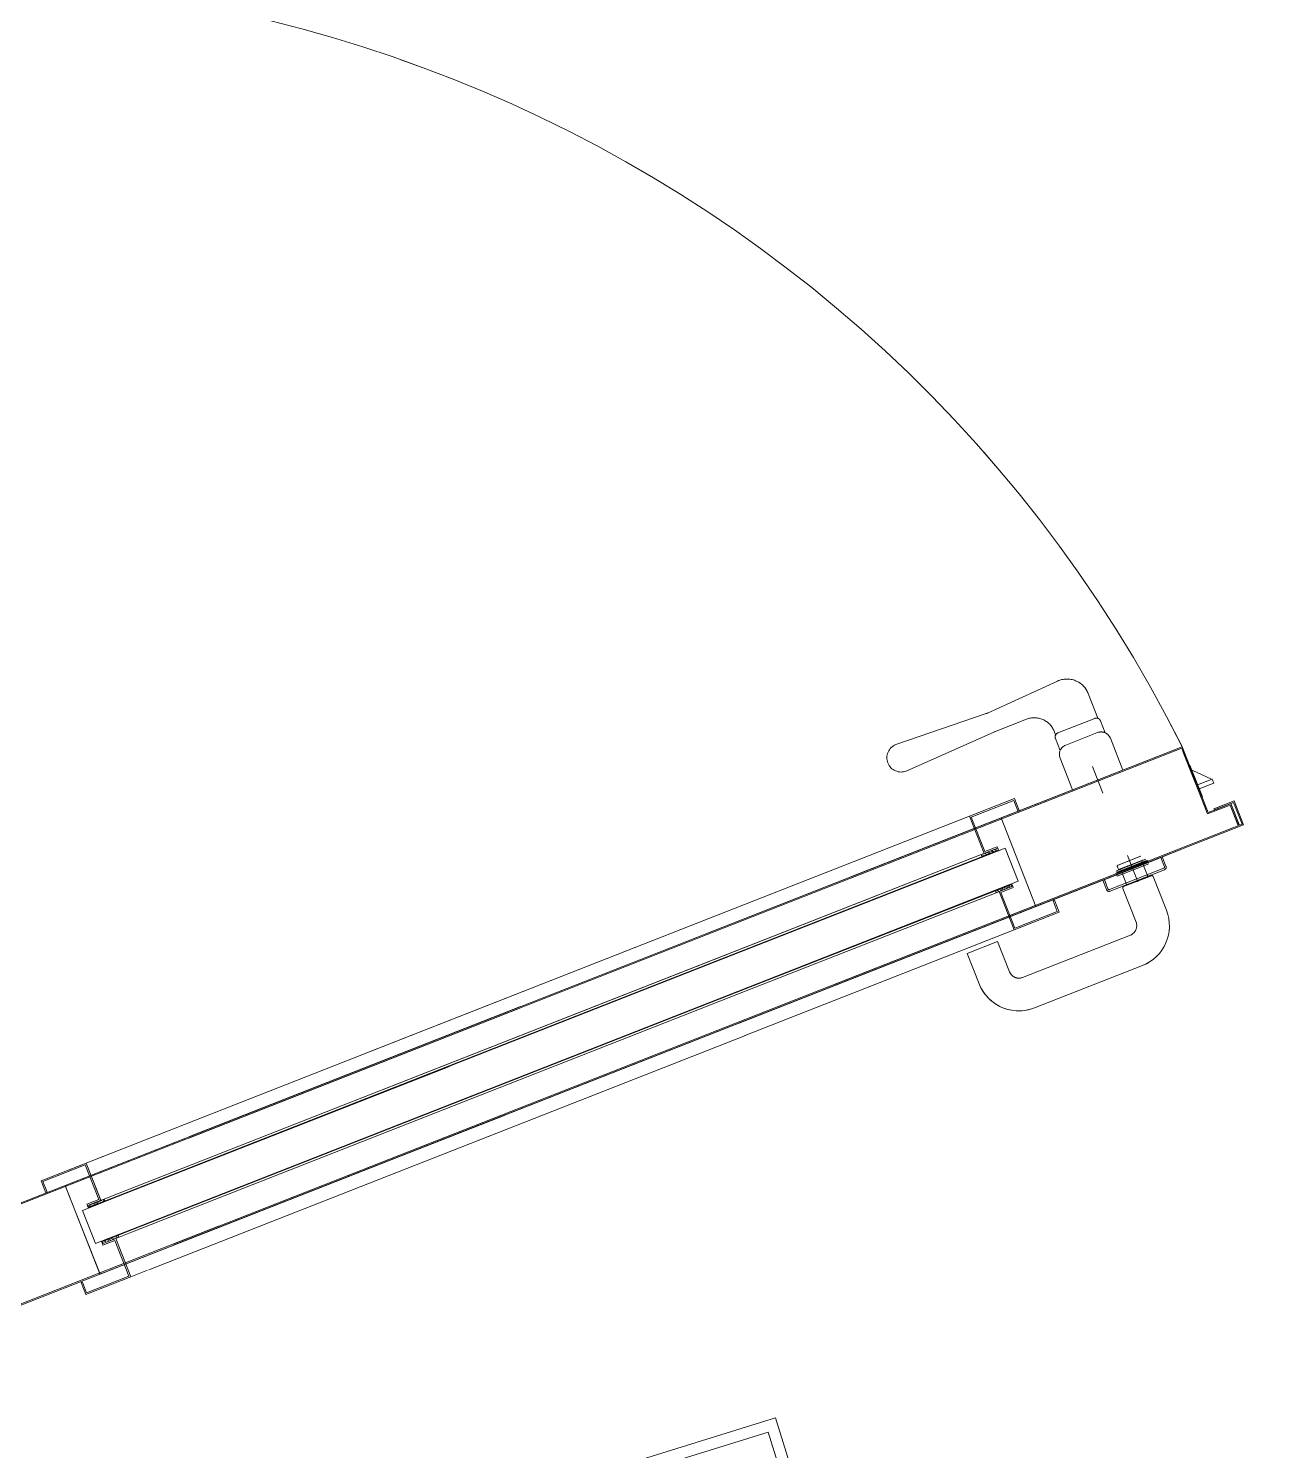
# Model space of a CAD drawing. Header units: centimetres. Extents: x 139057 to 200038, y 34824 to 80516.
# Drawn here: x 172168.9 to 172257.3, y 58981.2 to 59081.2 of the extents above; entities that cross this region are included whole.
import ezdxf

# ---------------------------------------------------------------- set-up
doc = ezdxf.new("R2010")
doc.units = ezdxf.units.CM
doc.header["$LTSCALE"] = 100
doc.linetypes.add('HIDDEN', pattern=[0.5, 0.25, -0.25])
doc.layers.get('0').update_dxf_attribs({"lineweight": 0})
doc.layers.add('437_RIVESTIMENTI_001-AM_0', color=13, linetype='Continuous', lineweight=0)
doc.layers.add('441_SERRAMENTI_001-AM_0', color=1, linetype='Continuous', lineweight=0)

# ---------------------------------------------------------------- blocks, each defined once
blk = doc.blocks.new('MSG09.2af.EH')
at = {"linetype": 'HIDDEN', "ltscale": 10}
h = blk.add_hatch(dxfattribs=at)
h.set_pattern_fill('ANSI33', color=256, scale=15, angle=180, style=0)
h.set_pattern_definition([(225, (5384.5665, 1200.474), (2.6516504, -2.6516504), []), (225, (5381.915, 1200.474), (2.6516504, -2.6516504), [1.875, -0.9375])])
h.paths.add_polyline_path([(16.41, -181.93), (17.91, -181.93), (17.91, -194.43), (16.41, -194.43)])
h = blk.add_hatch(dxfattribs=at)
h.set_pattern_fill('ANSI33', color=256, scale=15, angle=180, style=0)
h.set_pattern_definition([(315, (-5322.939, 1200.474), (-2.6516504, -2.6516504), []), (315, (-5320.2875, 1200.474), (-2.6516504, -2.6516504), [1.875, -0.9375])])
h.paths.add_polyline_path([(45.21, -194.43), (43.71, -194.43), (43.71, -181.93), (45.21, -181.93)])
h = blk.add_hatch(dxfattribs=at)
h.set_pattern_fill('ANSI33', color=256, scale=15, style=0)
h.set_pattern_definition([(135, (5384.5665, -2252.0012), (2.6516504, 2.6516504), []), (135, (5381.915, -2252.0012), (2.6516504, 2.6516504), [1.875, -0.9375])])
h.paths.add_polyline_path([(16.41, -869.6), (17.91, -869.6), (17.91, -857.1), (16.41, -857.1)])
h = blk.add_hatch(dxfattribs=at)
h.set_pattern_fill('ANSI33', color=256, scale=15, style=0)
h.set_pattern_definition([(45, (-5322.939, -2252.0012), (-2.6516504, 2.6516504), []), (45, (-5320.2875, -2252.0012), (-2.6516504, 2.6516504), [1.875, -0.9375])])
h.paths.add_polyline_path([(45.21, -857.1), (43.71, -857.1), (43.71, -869.6), (45.21, -869.6)])
for p, q in [((-2.84, -61.56), (-2.84, -262.76)), ((-2.04, -62.36), (-2.04, -262.38)), ((63.36, -1015.68), (63.36, -118.11)), ((64.16, -1016.48), (64.16, -117.57)), ((-12.54, -157.93), (-12.54, -191.93)), ((-3.54, -157.93), (-12.54, -157.93)), ((-11.54, -158.93), (-11.54, -190.93)), ((-3.54, -158.93), (-11.54, -158.93)), ((-3.54, -157.93), (-3.54, -158.93)), ((64.36, -157.93), (64.36, -158.93)), ((64.36, -157.93), (73.36, -157.93)), ((64.36, -158.93), (72.36, -158.93)), ((72.36, -158.93), (72.36, -190.93)), ((73.36, -157.93), (73.36, -191.93)), ((-2.84, -172.56), (-2.84, -204.62)), ((63.36, -172.56), (-2.84, -172.56)), ((-2.54, -172.56), (64.16, -172.56)), ((18.31, -177.56), (43.31, -177.56)), ((18.31, -177.56), (18.31, -204.62)), ((43.31, -177.56), (43.31, -204.62)), ((64.16, -172.56), (64.16, -655.36)), ((73.36, -655.36), (73.36, -174.62)), ((15.36, -181.93), (15.36, -190.93)), ((16.36, -181.93), (15.36, -181.93)), ((16.36, -181.93), (16.36, -191.93)), ((17.91, -181.93), (16.41, -181.93)), ((16.41, -181.93), (16.41, -204.62)), ((17.91, -204.62), (17.91, -181.93)), ((43.71, -181.93), (45.21, -181.93)), ((43.71, -181.93), (43.71, -204.62)), ((45.21, -181.93), (45.21, -191.93)), ((45.21, -204.62), (45.21, -186.23)), ((45.26, -181.93), (45.26, -191.93)), ((45.26, -181.93), (46.26, -181.93)), ((46.26, -181.93), (46.26, -190.93)), ((16.36, -191.93), (-12.54, -191.93)), ((-12.54, -204.62), (-12.54, -191.93)), ((15.36, -190.93), (-11.54, -190.93)), ((17.91, -194.43), (16.41, -194.43)), ((43.71, -194.43), (45.21, -194.43)), ((45.26, -191.93), (73.36, -191.93)), ((46.26, -190.93), (72.36, -190.93)), ((73.36, -204.62), (73.36, -191.93)), ((-12.54, -656.36), (-12.54, -205.62)), ((-2.84, -204.62), (-2.84, -655.36)), ((16.41, -204.62), (16.41, -655.36)), ((17.91, -655.36), (17.91, -204.62)), ((18.31, -204.62), (18.31, -655.36)), ((43.31, -204.62), (43.31, -655.36)), ((43.71, -204.62), (43.71, -655.36)), ((45.21, -655.36), (45.21, -204.62)), ((-2.84, -228.53), (-2.84, -1036.51)), ((-2.04, -228.15), (-2.04, -1035.71)), ((-12.54, -859.3), (-12.54, -655.36)), ((-2.84, -655.36), (-2.84, -879.56)), ((16.41, -655.36), (16.41, -857.1)), ((17.91, -857.1), (17.91, -655.36)), ((18.31, -655.36), (18.31, -874.56)), ((43.31, -655.36), (43.31, -874.56)), ((43.71, -655.36), (43.71, -857.52)), ((45.21, -857.1), (45.21, -655.36)), ((64.16, -655.36), (64.16, -879.56)), ((73.36, -859.3), (73.36, -655.36)), ((-15.84, -822.57), (-38.84, -822.57)), ((-15.84, -845.57), (-15.84, -822.57)), ((122.15, -896.88), (119.16, -829.57)), ((139.16, -829.57), (136.19, -896.61)), ((-15.84, -845.57), (-38.84, -845.57)), ((-68.84, -934.07), (-68.84, -852.57)), ((-45.84, -934.07), (-45.84, -852.57)), ((16.36, -859.3), (-12.54, -859.3)), ((-12.54, -893.3), (-12.54, -859.3)), ((16.36, -869.6), (16.36, -859.3)), ((16.41, -869.6), (16.41, -857.1)), ((17.91, -857.1), (16.41, -857.1)), ((17.91, -869.6), (17.91, -857.1)), ((43.71, -857.1), (45.21, -857.1)), ((43.71, -869.6), (43.71, -857.1)), ((45.21, -869.6), (45.21, -857.1)), ((45.26, -869.6), (45.26, -859.3)), ((45.26, -859.3), (73.36, -859.3)), ((73.36, -893.3), (73.36, -859.3)), ((15.36, -860.3), (-11.54, -860.3)), ((-11.54, -892.3), (-11.54, -860.3)), ((15.36, -869.6), (15.36, -860.3)), ((16.36, -869.6), (15.36, -869.6)), ((17.91, -869.6), (16.41, -869.6)), ((43.71, -869.6), (45.21, -869.6)), ((45.26, -869.6), (46.26, -869.6)), ((46.26, -869.6), (46.26, -860.3)), ((46.26, -860.3), (72.36, -860.3)), ((72.36, -892.3), (72.36, -860.3)), ((-2.84, -879.56), (64.16, -879.56)), ((18.31, -874.56), (43.31, -874.56)), ((-3.54, -893.3), (-12.54, -893.3)), ((-3.54, -892.3), (-11.54, -892.3)), ((-3.54, -893.3), (-3.54, -892.3)), ((64.36, -892.3), (72.36, -892.3)), ((64.36, -893.3), (64.36, -892.3)), ((64.36, -893.3), (73.36, -893.3)), ((122.16, -897.33), (122.16, -921.57)), ((136.19, -897.6), (139.14, -951.7)), ((-2.84, -916.57), (-2.84, -988.57)), ((-2.84, -916.57), (-2.84, -988.57)), ((-11.84, -932.07), (-11.84, -973.07)), ((-10.64, -932.07), (-10.64, -973.07)), ((-2.84, -930.07), (-9.84, -930.07)), ((-2.84, -931.27), (-9.84, -931.27)), ((-2.84, -930.07), (-2.84, -931.27)), ((-2.84, -933.57), (-2.84, -971.57)), ((64.16, -933.57), (88.16, -933.57)), ((93.06, -935.57), (102.16, -935.57)), ((107.16, -936.57), (104.4, -936.57)), ((105.16, -938.57), (105.16, -966.57)), ((-13.34, -941.07), (-38.84, -941.07)), ((-12.34, -942.07), (-12.34, -963.07)), ((-12.34, -944.57), (0.16, -944.57)), ((-11.85, -962.57), (-11.85, -942.57)), ((-3.92, -940.57), (-2.92, -940.57)), ((-3.92, -964.57), (-3.92, -940.57)), ((-2.92, -964.57), (-2.92, -940.57)), ((-2.56, -940.57), (-1.56, -940.57)), ((-2.56, -964.57), (-2.56, -940.57)), ((-1.56, -964.57), (-1.56, -940.57)), ((-1.14, -941.57), (-0.14, -941.57)), ((-1.14, -963.57), (-1.14, -941.57)), ((-0.14, -963.57), (-0.14, -941.57)), ((0.16, -943.07), (2.16, -943.07)), ((0.16, -962.07), (0.16, -943.07)), ((3.16, -961.07), (3.16, -944.07)), ((95.16, -940.57), (95.16, -964.57)), ((7.16, -952.57), (-12.84, -952.57)), ((7.16, -952.57), (-12.84, -952.57)), ((74.16, -952.57), (54.16, -952.57)), ((-13.34, -964.07), (-38.84, -964.07)), ((-12.34, -960.57), (0.16, -960.57)), ((102.16, -969.57), (93.06, -969.57)), ((123.16, -968.57), (104.4, -968.57)), ((-2.84, -973.87), (-9.84, -973.87)), ((-2.84, -975.07), (-9.84, -975.07)), ((-2.84, -973.87), (-2.84, -975.07)), ((88.16, -971.57), (64.16, -971.57)), ((63.36, -1015.68), (13.66, -1015.68)), ((13.66, -1032.78), (13.66, -1015.68)), ((64.16, -1016.48), (14.46, -1016.48)), ((14.46, -1033.58), (14.46, -1016.48)), ((60.81, -1015.68), (17.81, -1015.68)), ((26.1, -1016.68), (26.1, -1016.48)), ((50.1, -1016.68), (26.1, -1016.68)), ((32.3, -1016.68), (32.3, -1027.68)), ((35.3, -1016.68), (35.3, -1027.68)), ((45.8, -1017.18), (35.3, -1027.18)), ((45.8, -1016.68), (45.8, -1017.18)), ((15.26, -1021.21), (14.46, -1021.21)), ((14.46, -1021.21), (14.46, -1035.71)), ((15.26, -1021.21), (15.26, -1036.51)), ((35.3, -1027.68), (32.3, -1027.68)), ((15.26, -1036.51), (-2.84, -1036.51)), ((14.46, -1035.71), (-2.04, -1035.71)), ((-1.34, -1033.58), (-1.34, -1032.78)), ((13.66, -1032.78), (-1.34, -1032.78)), ((14.46, -1033.58), (-1.34, -1033.58))]:
    blk.add_line(p, q, dxfattribs=at)
for centre, radius, start, end in [((-24.85, -44.26), 976.29, 275.23125, 1.29204), ((1925.15, -44.26), 1004.19, 178.74388, 263.60705), ((129.16, -829.57), 10, 0, 180), ((-38.84, -852.57), 30, 90, 180), ((-38.84, -852.57), 7, 90, 180), ((112.16, -897.33), 10, 0, 2.54329), ((146.18, -897.06), 10, 177.45671, 183.12077), ((107.16, -921.57), 15, 270, 0), ((-38.84, -934.07), 30, 180, 270), ((-38.84, -934.07), 7, 180, 270), ((-9.84, -932.07), 2, 90, 180), ((-9.84, -932.07), 0.8, 90, 180), ((88.16, -940.57), 7, 0, 90), ((102.16, -938.57), 3, 0, 90), ((-13.34, -942.07), 1, 0, 90), ((2.16, -944.07), 1, 0, 90), ((123.16, -952.57), 16, 270, 3.12077), ((-13.34, -963.07), 1, 270, 0), ((88.16, -964.57), 7, 270, 0), ((102.16, -966.57), 3, 270, 0), ((-9.84, -973.07), 2, 180, 270), ((-9.84, -973.07), 0.8, 180, 270)]:
    blk.add_arc(centre, radius, start, end, dxfattribs=at)

msp = doc.modelspace()

# ---------------------------------------------------------------- hatches: boundary and pattern name
at = {"layer": '441_SERRAMENTI_001-AM_0', "linetype": 'HIDDEN', "ltscale": 10, "extrusion": (-4.78839e-09, -1.88044e-09, 1)}
h = msp.add_hatch(dxfattribs=at)
h.set_pattern_fill('ANSI33', color=256, scale=1.5, angle=111.44033, style=0)
h.set_pattern_definition([(156.44033, (172561.9135, 58574.427), (-0.149889, -0.3437416), []), (156.44033, (172561.81657, 58574.67383), (-0.149889, -0.3437416), [0.1875, -0.09375])])
h.paths.add_polyline_path([(172235.853, 59023.106), (172235.908, 59022.966), (172237.071, 59023.423), (172237.016, 59023.563)])
h = msp.add_hatch(dxfattribs=at)
h.set_pattern_fill('ANSI33', color=256, scale=1.5, angle=111.44033, style=0)
h.set_pattern_definition([(246.44033, (172170.5199, 59571.08033), (-0.3437416, 0.149889), []), (246.44033, (172170.61682, 59570.8335), (-0.3437416, 0.149889), [0.1875, -0.09375])])
h.paths.add_polyline_path([(172238.069, 59020.882), (172238.014, 59021.022), (172236.851, 59020.565), (172236.906, 59020.425)])
h = msp.add_hatch(dxfattribs=at)
h.set_pattern_fill('ANSI33', color=256, scale=1.5, angle=291.44033, style=0)
h.set_pattern_definition([(66.44033, (172240.55753, 58448.228), (0.3437416, -0.149889), []), (66.44033, (172240.4606, 58448.4748), (0.3437416, -0.149889), [0.1875, -0.09375])])
h.paths.add_polyline_path([(172174.172, 58998.883), (172174.227, 58998.744), (172173.063, 58998.287), (172173.008, 58998.426)])
h = msp.add_hatch(dxfattribs=at)
h.set_pattern_fill('ANSI33', color=256, scale=1.5, angle=291.44033, style=0)
h.set_pattern_definition([(336.44033, (171849.16394, 59444.8813), (0.149889, 0.3437416), []), (336.44033, (171849.26086, 59444.6345), (0.149889, 0.3437416), [0.1875, -0.09375])])
h.paths.add_polyline_path([(172174.061, 58995.746), (172174.006, 58995.885), (172175.17, 58996.342), (172175.224, 58996.202)])

# ---------------------------------------------------------------- linework, layer by layer
at = {"layer": '437_RIVESTIMENTI_001-AM_0', "extrusion": (-4.78839e-09, -1.88044e-09, 1), "elevation": 0.019}
for points in [[(172162.846, 58983.288), (172169.431, 58966.521), (172220.875, 58982.503), (172236.157, 58933.314), (172608.176, 58822.4), (172735.03, 58498.032), (172768.831, 58513.303)], [(172768.501, 58514.032), (172735.468, 58499.108), (172608.779, 58823.055), (172236.794, 58933.959), (172221.401, 58983.505), (172169.904, 58967.505), (172163.591, 58983.58)]]:
    msp.add_lwpolyline(points, dxfattribs=at)
at = {"layer": '441_SERRAMENTI_001-AM_0', "linetype": 'HIDDEN', "ltscale": 10}
for p, q in [((172236.297, 59033.054, 0.019), (172241.225, 59035.306, 0.019)), ((172243.379, 59034.436, 0.019), (172244.065, 59032.689, 0.019)), ((172229.856, 59030.844, 0.019), (172236.206, 59033.018, 0.019)), ((172236.785, 59031.739, 0.019), (172239.041, 59032.625, 0.019)), ((172241.245, 59031.664, 0.019), (172243.851, 59032.687, 0.019)), ((172244.24, 59032.518, 0.019), (172244.572, 59031.671, 0.019)), ((172236.744, 59031.722, 0.019), (172230.587, 59028.983, 0.019)), ((172240.985, 59031.777, 0.019), (172241.086, 59031.52, 0.019)), ((172241.408, 59030.428, 0.019), (172241.075, 59031.275, 0.019)), ((172241.796, 59030.806, 0.019), (172244.03, 59031.683, 0.019)), ((172244.938, 59031.288, 0.019), (172245.815, 59029.054, 0.019)), ((172249.996, 59030.696, 0.019), (172166.325, 58997.838, 0.019)), ((172249.951, 59030.592, 0.019), (172166.405, 58997.783, 0.019)), ((172242.278, 59027.665, 0.019), (172241.401, 59029.899, 0.019)), ((172249.951, 59030.592, 0.019), (172251.767, 59025.966, 0.019)), ((172249.996, 59030.696, 0.019), (172251.813, 59026.07, 0.019)), ((172250.044, 59030.355, 0.019), (172251.616, 59026.352, 0.019)), ((172243.681, 59029.29, 0.019), (172244.412, 59027.429, 0.019)), ((172250.529, 59029.394, 0.019), (172251.406, 59027.16, 0.019)), ((172250.686, 59028.993, 0.019), (172250.732, 59029.012, 0.019)), ((172250.732, 59029.012, 0.019), (172252.047, 59028.4, 0.019)), ((172251.07, 59028.016, 0.019), (172252.094, 59028.418, 0.019)), ((172251.179, 59027.737, 0.019), (172252.203, 59028.139, 0.019)), ((172252.094, 59028.418, 0.019), (172252.203, 59028.139, 0.019)), ((172238.193, 59027.049, 0.019), (172235.029, 59025.806, 0.019)), ((172238.137, 59026.92, 0.019), (172235.158, 59025.75, 0.019)), ((172238.429, 59026.175, 0.019), (172238.137, 59026.92, 0.019)), ((172238.522, 59026.212, 0.019), (172238.193, 59027.049, 0.019)), ((172251.406, 59027.16, 0.019), (172251.387, 59027.153, 0.019)), ((172252.224, 59026.317, 0.019), (172253.648, 59026.876, 0.019)), ((172253.648, 59026.876, 0.019), (172254.309, 59025.192, 0.019)), ((172238.522, 59026.212, 0.019), (172238.429, 59026.175, 0.019)), ((172253.359, 59026.591, 0.019), (172251.767, 59025.966, 0.019)), ((172253.404, 59026.695, 0.019), (172251.813, 59026.07, 0.019)), ((172252.224, 59026.317, 0.019), (172252.253, 59026.243, 0.019)), ((172252.253, 59026.243, 0.019), (172253.602, 59026.773, 0.019)), ((172253.359, 59026.591, 0.019), (172253.907, 59025.195, 0.019)), ((172253.404, 59026.695, 0.019), (172253.982, 59025.224, 0.019)), ((172253.602, 59026.773, 0.019), (172254.206, 59025.237, 0.019)), ((172179.038, 58995.718, 0.019), (172254.206, 59025.237, 0.019)), ((172179.102, 58995.657, 0.019), (172254.309, 59025.192, 0.019)), ((172235.029, 59025.806, 0.019), (172216.047, 59018.352, 0.019)), ((172216.383, 59017.496, 0.019), (172237.251, 59025.691, 0.019)), ((172236.056, 59023.191, 0.019), (172235.029, 59025.806, 0.019)), ((172236.112, 59023.321, 0.019), (172235.158, 59025.75, 0.019)), ((172239.7, 59019.455, 0.019), (172237.251, 59025.691, 0.019)), ((172253.982, 59025.224, 0.019), (172253.907, 59025.195, 0.019)), ((172235.853, 59023.106, 0.019), (172175.121, 58999.256, 0.019)), ((172217.13, 59015.592, 0.019), (172235.947, 59022.982, 0.019)), ((172217.145, 59015.555, 0.019), (172237.548, 59023.567, 0.019)), ((172237.016, 59023.563, 0.019), (172235.853, 59023.106, 0.019)), ((172235.908, 59022.966, 0.019), (172235.853, 59023.106, 0.019)), ((172237.071, 59023.423, 0.019), (172235.908, 59022.966, 0.019)), ((172237.015, 59023.567, 0.019), (172236.056, 59023.191, 0.019)), ((172236.978, 59023.661, 0.019), (172236.112, 59023.321, 0.019)), ((172237.015, 59023.567, 0.019), (172236.978, 59023.661, 0.019)), ((172237.071, 59023.423, 0.019), (172237.016, 59023.563, 0.019)), ((172238.462, 59021.24, 0.019), (172237.548, 59023.567, 0.019)), ((172243.145, 59020.807, 0.019), (172249.846, 59023.439, 0.019)), ((172244.727, 59021.429, 0.019), (172248.264, 59022.818, 0.019)), ((172247.067, 59022.992, 0.019), (172245.485, 59022.371, 0.019)), ((172246.13, 59023.054, 0.019), (172246.861, 59021.192, 0.019)), ((172248.478, 59022.902, 0.019), (172248.59, 59022.945, 0.019)), ((172248.478, 59022.902, 0.019), (172248.734, 59022.25, 0.019)), ((172248.59, 59022.945, 0.019), (172248.846, 59022.294, 0.019)), ((172244.872, 59020.648, 0.019), (172248.689, 59022.146, 0.019)), ((172244.916, 59020.536, 0.019), (172248.733, 59022.035, 0.019)), ((172247.566, 59022.68, 0.019), (172245.332, 59021.803, 0.019)), ((172247.602, 59022.587, 0.019), (172245.368, 59021.71, 0.019)), ((172247.421, 59022.776, 0.019), (172245.373, 59021.972, 0.019)), ((172245.409, 59021.879, 0.019), (172245.373, 59021.972, 0.019)), ((172247.616, 59022.554, 0.019), (172245.382, 59021.676, 0.019)), ((172247.457, 59022.683, 0.019), (172245.409, 59021.879, 0.019)), ((172247.652, 59022.461, 0.019), (172245.418, 59021.583, 0.019)), ((172245.502, 59022.055, 0.019), (172245.428, 59022.241, 0.019)), ((172247.27, 59022.75, 0.019), (172245.502, 59022.055, 0.019)), ((172246.098, 59020.946, 0.019), (172245.641, 59022.11, 0.019)), ((172247.587, 59021.531, 0.019), (172247.13, 59022.695, 0.019)), ((172218.059, 59013.228, 0.019), (172238.462, 59021.24, 0.019)), ((172238.014, 59021.022, 0.019), (172236.851, 59020.565, 0.019)), ((172238.069, 59020.882, 0.019), (172236.906, 59020.425, 0.019)), ((172238.071, 59020.877, 0.019), (172237.112, 59020.501, 0.019)), ((172238.014, 59021.022, 0.019), (172238.069, 59020.882, 0.019)), ((172238.071, 59020.877, 0.019), (172238.108, 59020.784, 0.019)), ((172244.401, 59021.301, 0.019), (172244.513, 59021.344, 0.019)), ((172244.401, 59021.301, 0.019), (172244.657, 59020.649, 0.019)), ((172244.513, 59021.344, 0.019), (172244.769, 59020.693, 0.019)), ((172245.368, 59021.71, 0.019), (172245.332, 59021.803, 0.019)), ((172245.418, 59021.583, 0.019), (172245.382, 59021.676, 0.019)), ((172245.865, 59020.855, 0.019), (172247.82, 59021.623, 0.019)), ((172247.756, 59021.65, 0.019), (172245.894, 59020.918, 0.019)), ((172247.95, 59021.566, 0.019), (172248.882, 59019.193, 0.019)), ((172236.851, 59020.565, 0.019), (172218.074, 59013.191, 0.019)), ((172218.128, 59013.051, 0.019), (172236.906, 59020.425, 0.019)), ((172236.851, 59020.565, 0.019), (172236.906, 59020.425, 0.019)), ((172237.112, 59020.501, 0.019), (172238.169, 59017.811, 0.019)), ((172238.108, 59020.784, 0.019), (172237.242, 59020.444, 0.019)), ((172237.242, 59020.444, 0.019), (172238.225, 59017.941, 0.019)), ((172241.004, 59019.891, 0.019), (172240.911, 59019.855, 0.019)), ((172240.911, 59019.855, 0.019), (172241.204, 59019.11, 0.019)), ((172241.004, 59019.891, 0.019), (172241.333, 59019.054, 0.019)), ((172245.809, 59020.725, 0.019), (172246.741, 59018.352, 0.019)), ((172176.877, 58994.783, 0.019), (172239.7, 59019.455, 0.019)), ((172241.333, 59019.054, 0.019), (172238.169, 59017.811, 0.019)), ((172241.204, 59019.11, 0.019), (172238.225, 59017.941, 0.019)), ((172216.047, 59018.352, 0.019), (172171.299, 59000.779, 0.019)), ((172238.169, 59017.811, 0.019), (172219.187, 59010.356, 0.019)), ((172237.011, 59017.002, 0.019), (172234.87, 59016.161, 0.019)), ((172237.011, 59017.002, 0.019), (172237.852, 59014.861, 0.019)), ((172246.345, 59017.444, 0.019), (172238.759, 59014.465, 0.019)), ((172234.87, 59016.161, 0.019), (172235.711, 59014.02, 0.019)), ((172175.175, 58999.116, 0.019), (172217.13, 59015.592, 0.019)), ((172175.19, 58999.079, 0.019), (172217.145, 59015.555, 0.019)), ((172247.186, 59015.304, 0.019), (172239.6, 59012.324, 0.019)), ((172176.104, 58996.752, 0.019), (172218.059, 59013.228, 0.019)), ((172218.074, 59013.191, 0.019), (172176.119, 58996.715, 0.019)), ((172176.173, 58996.575, 0.019), (172218.128, 59013.051, 0.019)), ((172219.28, 59010.393, 0.019), (172177.325, 58993.917, 0.019)), ((172174.092, 59001.876, 0.019), (172172.91, 59001.412, 0.019)), ((172169.745, 59000.169, 0.019), (172172.91, 59001.412, 0.019)), ((172169.875, 59000.113, 0.019), (172172.854, 59001.282, 0.019)), ((172173.808, 58998.853, 0.019), (172172.854, 59001.282, 0.019)), ((172173.937, 58998.796, 0.019), (172172.91, 59001.412, 0.019)), ((172170.074, 58999.331, 0.019), (172169.745, 59000.169, 0.019)), ((172170.167, 58999.368, 0.019), (172169.875, 59000.113, 0.019)), ((172173.882, 58993.639, 0.019), (172171.444, 58999.848, 0.019)), ((172170.074, 58999.331, 0.019), (172170.167, 58999.368, 0.019)), ((172171.473, 58999.773, 0.019), (172173.893, 58993.611, 0.019)), ((172172.671, 58998.09, 0.019), (172175.19, 58999.079, 0.019)), ((172172.97, 58998.524, 0.019), (172173.808, 58998.853, 0.019)), ((172173.063, 58998.287, 0.019), (172175.175, 58999.116, 0.019)), ((172175.121, 58999.256, 0.019), (172173.408, 58998.583, 0.019)), ((172174.227, 58998.744, 0.019), (172174.172, 58998.883, 0.019)), ((172173.585, 58995.763, 0.019), (172172.671, 58998.09, 0.019)), ((172173.006, 58998.431, 0.019), (172172.97, 58998.524, 0.019)), ((172173.006, 58998.431, 0.019), (172173.937, 58998.796, 0.019)), ((172173.008, 58998.426, 0.019), (172173.939, 58998.792, 0.019)), ((172173.063, 58998.287, 0.019), (172173.008, 58998.426, 0.019)), ((172163.561, 58989.554, 0.019), (172182.288, 58996.908, 0.019)), ((172163.606, 58989.658, 0.019), (172182.223, 58996.969, 0.019)), ((172173.585, 58995.763, 0.019), (172176.104, 58996.752, 0.019)), ((172176.119, 58996.715, 0.019), (172174.006, 58995.885, 0.019)), ((172174.006, 58995.885, 0.019), (172174.061, 58995.746, 0.019)), ((172174.061, 58995.746, 0.019), (172176.173, 58996.575, 0.019)), ((172174.063, 58995.741, 0.019), (172174.994, 58996.106, 0.019)), ((172174.099, 58995.648, 0.019), (172174.937, 58995.977, 0.019)), ((172174.937, 58995.977, 0.019), (172175.92, 58993.473, 0.019)), ((172174.994, 58996.106, 0.019), (172176.05, 58993.416, 0.019)), ((172175.17, 58996.342, 0.019), (172175.224, 58996.202, 0.019)), ((172174.063, 58995.741, 0.019), (172174.099, 58995.648, 0.019)), ((172173.893, 58993.611, 0.019), (172176.877, 58994.783, 0.019)), ((172177.232, 58993.88, 0.019), (172176.05, 58993.416, 0.019)), ((172172.556, 58993.011, 0.019), (172172.649, 58993.048, 0.019)), ((172172.556, 58993.011, 0.019), (172172.885, 58992.174, 0.019)), ((172172.649, 58993.048, 0.019), (172172.942, 58992.303, 0.019)), ((172172.885, 58992.174, 0.019), (172176.05, 58993.416, 0.019)), ((172172.942, 58992.303, 0.019), (172175.92, 58993.473, 0.019))]:
    msp.add_line(p, q, dxfattribs=at)
for centre, radius, start, end in [((172162.755, 58986.873, 0.019), 97.629, 26.67157, 112.73236), ((172241.89, 59033.851, 0.019), 1.6, 21.44033, 114.5611), ((172235.882, 59033.964, 0.019), 1, 288.89703, 294.5611), ((172239.589, 59031.229, 0.019), 1.5, 21.44033, 111.44033), ((172243.96, 59032.408, 0.019), 0.3, 21.44033, 111.44033), ((172230.222, 59029.914, 0.019), 1, 111.44033, 291.44033), ((172237.15, 59030.808, 0.019), 1, 111.44033, 113.98362), ((172241.354, 59031.385, 0.019), 0.3, 111.44033, 201.44033), ((172244.286, 59031.032, 0.019), 0.7, 21.44033, 111.44033), ((172242.052, 59030.155, 0.019), 0.7, 111.44033, 201.44033), ((172245.521, 59022.278, 0.019), 0.1, 111.44033, 201.44033), ((172248.659, 59022.221, 0.019), 0.08, 291.44033, 21.44033), ((172248.659, 59022.221, 0.019), 0.2, 291.44033, 21.44033), ((172245.902, 59020.762, 0.019), 0.1, 111.44033, 201.44033), ((172247.857, 59021.529, 0.019), 0.1, 21.44033, 111.44033), ((172244.843, 59020.722, 0.019), 0.2, 201.44033, 291.44033), ((172244.843, 59020.722, 0.019), 0.08, 201.44033, 291.44033), ((172246.089, 59018.096, 0.019), 3, 291.44033, 21.44033), ((172246.089, 59018.096, 0.019), 0.7, 291.44033, 21.44033), ((172238.503, 59015.117, 0.019), 0.7, 201.44033, 291.44033), ((172238.503, 59015.117, 0.019), 3, 201.44033, 291.44033)]:
    msp.add_arc(centre, radius, start, end, dxfattribs=at)

# ---------------------------------------------------------------- block references
at = {"layer": '441_SERRAMENTI_001-AM_0', "extrusion": (-4.78839e-09, -1.88044e-09, 1), "xscale": 0.1, "yscale": 0.1, "zscale": 0.1, "rotation": 111.4403265961624}
msp.add_blockref('MSG09.2af.EH', (172157.727, 58987.568, 0.019), dxfattribs=at)

doc.saveas('drawing.dxf')
